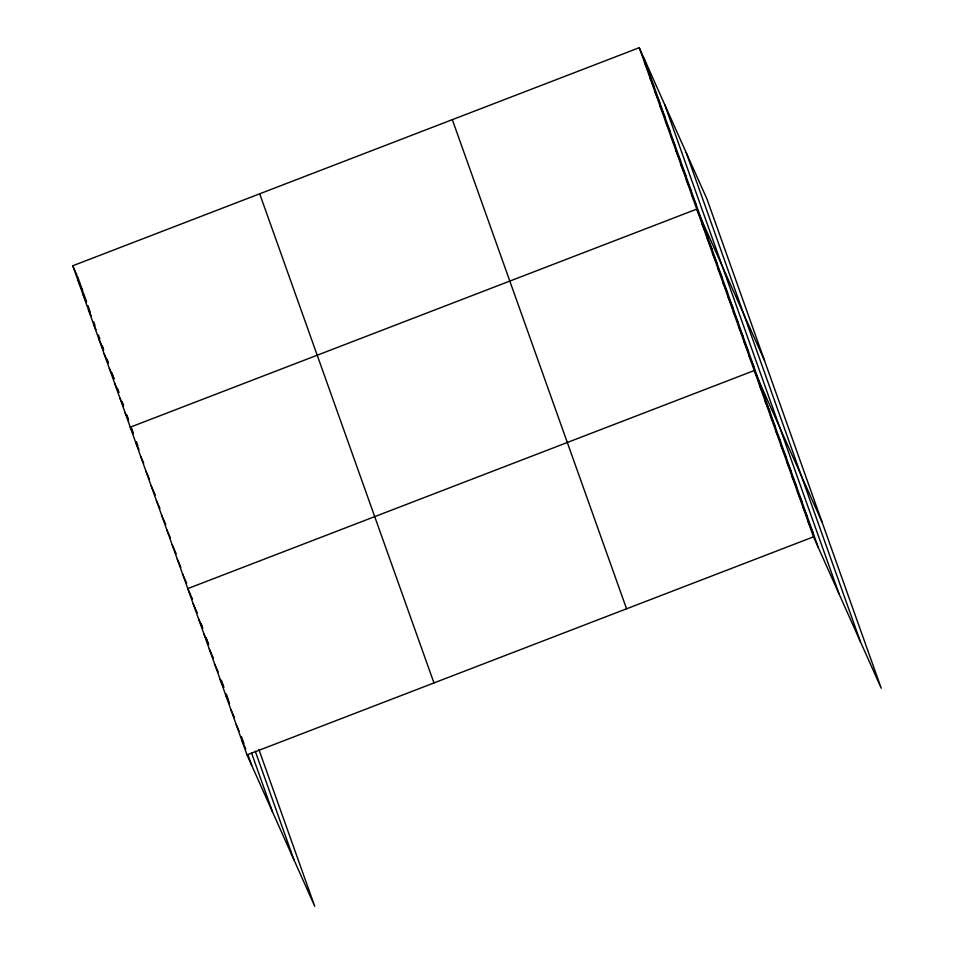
<?xml version="1.0" encoding="UTF-8"?>
<svg xmlns="http://www.w3.org/2000/svg" width="954" height="954" viewBox="0 0 954 954"><rect width="100%" height="100%" fill="white"/><g stroke="black" fill="none" stroke-linecap="round" stroke-linejoin="round"><path stroke-width="1.43" d="M258.928 749.617L314.737 906.3L247.014 754.9L72.766 265.761L639.263 47.7L706.986 199.1L881.234 688.239L813.512 536.84L639.263 47.7M247.014 754.9L813.512 536.84M644.487 62.38L649.209 72.933M649.71 77.047L654.432 87.601M654.945 91.727L659.667 102.281M660.168 106.395L664.89 116.96M665.403 121.075L670.125 131.628M670.626 135.742L675.349 146.308M675.849 150.422L680.572 160.976M681.084 165.09L685.807 175.655M686.308 179.769L691.03 190.323M691.531 194.437L696.253 205.003M764.488 360.517L696.766 209.117L130.269 427.177L133.214 433.772M701.989 223.796L706.711 234.35M707.224 238.464L711.946 249.018M712.447 253.144L717.169 263.698M717.67 267.812L722.393 278.377M722.905 282.491L727.628 293.045M728.129 297.159L732.851 307.725M733.352 311.839L738.074 322.392M738.587 326.506L743.309 337.072M743.81 341.186L748.532 351.74M749.033 355.854L753.767 366.419M821.99 521.933L754.268 370.534L187.771 588.594L192.493 599.148M759.658 385.654L764.381 396.208M765.036 400.775L769.759 411.329M770.427 415.896L775.149 426.45M775.805 431.005L780.539 441.571M781.195 446.126L785.917 456.692M786.585 461.247L791.307 471.801M791.963 476.368L796.685 486.922M797.353 491.489L802.075 502.042M802.743 506.61L807.466 517.163M808.121 521.719L812.844 532.284M72.766 265.761L76.892 275.002M77.99 280.428L82.712 290.994L77.489 276.314M83.225 295.108L86.17 301.702M88.448 309.788L91.393 316.382M93.671 324.455L96.032 329.738M98.906 339.135L103.628 349.689L102.197 345.682M104.129 353.803L108.267 363.045M109.352 368.482L114.075 379.036L111.701 372.37M114.587 383.15L118.713 392.392M119.81 397.83L123.352 405.748M125.034 412.498L128.587 420.416M135.492 441.845L139.034 449.763M140.727 456.525L143.672 463.119M145.95 471.204L149.492 479.123M151.173 485.872L155.311 495.114M156.408 500.552L159.95 508.47M161.631 515.22L165.769 524.462M166.855 529.899L170.408 537.817M172.09 544.567L176.216 553.809M177.313 559.247L180.855 567.165M182.548 573.914L186.674 583.156M193.161 603.715L197.287 612.945M198.539 618.836L202.677 628.066L201.306 623.892M203.929 633.945L208.652 644.51L206.207 637.642M209.32 649.066L213.446 658.308M214.698 664.187L218.239 672.105M220.088 679.308L223.63 687.226M225.478 694.429L229.604 703.658M230.856 709.549L234.398 717.468M236.246 724.658L239.192 731.265M241.624 739.779L245.762 749.021M686.188 152.616L860.448 641.768M664.771 104.737L839.031 593.877M643.986 58.254L818.234 547.405M452.315 119.655L626.563 608.807M259.703 193.805L433.963 682.945M255.267 751.239L293.951 859.828M251.474 752.837L272.534 811.937M83.189 292.329L86.516 301.667M87.947 305.662L90.32 312.34M93.647 321.677L95.066 325.672M98.393 335.009L99.824 339.016M106.955 359.026L108.374 363.033M117.402 388.373L118.833 392.38M122.16 401.717L123.579 405.712M126.906 415.062L128.337 419.056M131.664 428.394L133.095 432.4M136.41 441.738L137.841 445.733M221.388 680.25L223.832 687.119M226.277 693.987L228.721 700.856M241.457 736.595L243.902 743.464M247.825 754.459L251.737 765.466"/></g></svg>
